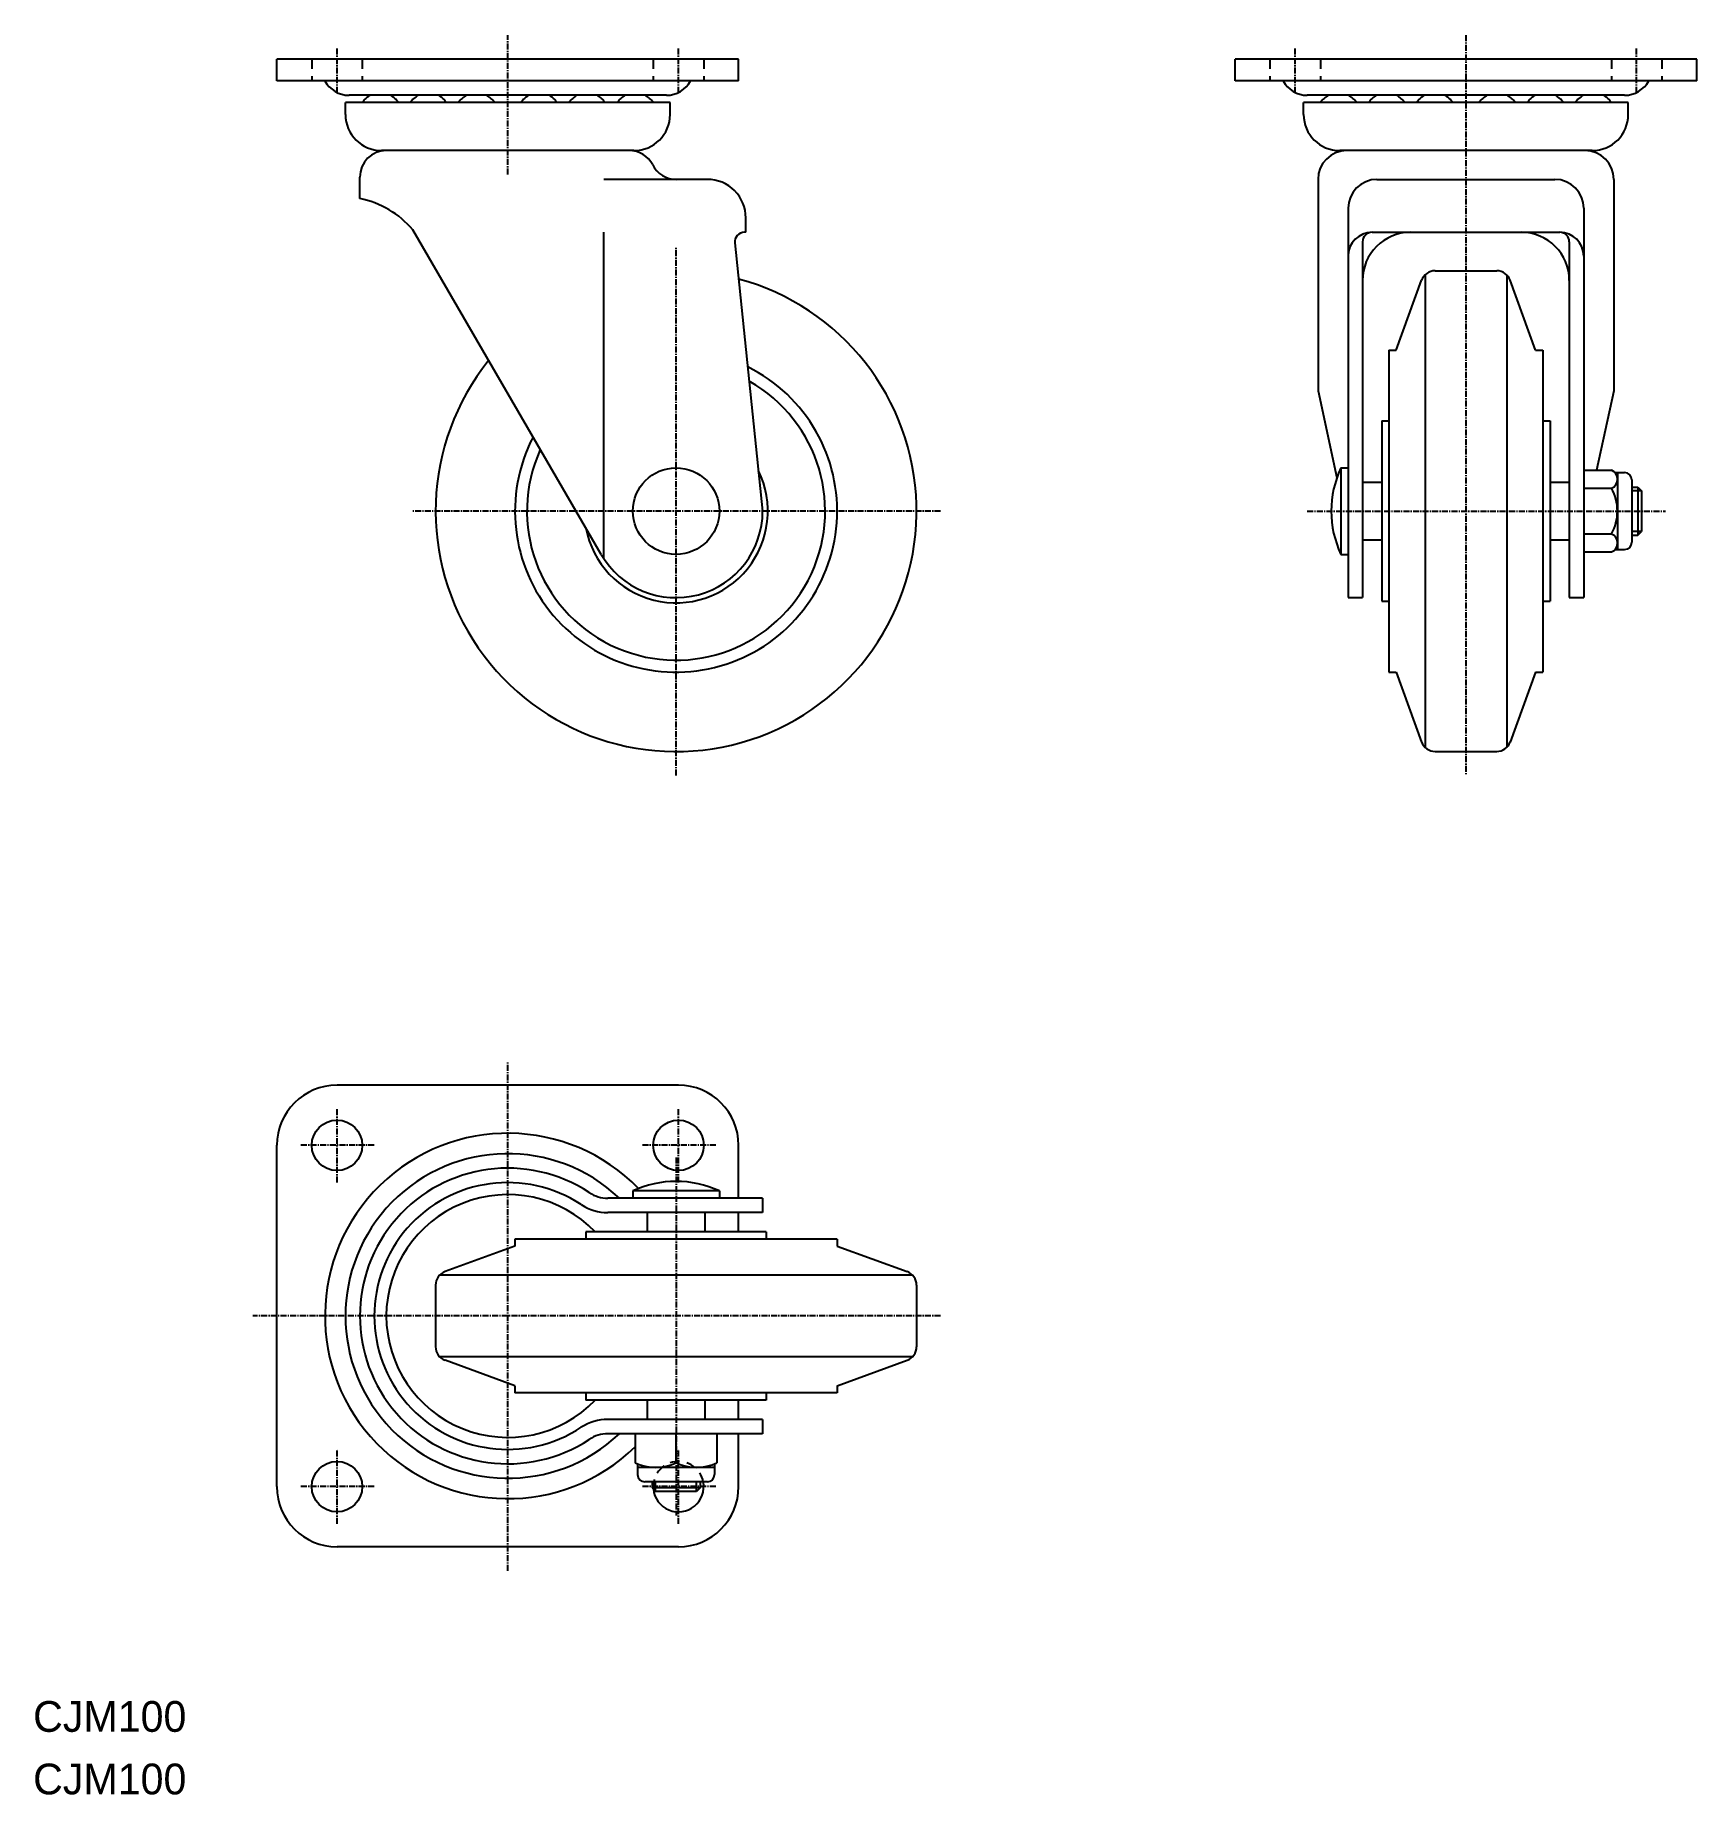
# Model space of a CAD drawing. Extents: x 0 to 346, y 0 to 366.
import ezdxf

# ---------------------------------------------------------------- set-up
doc = ezdxf.new("R2010")
doc.units = 0
doc.linetypes.add('CENTER', pattern=[2, 1.25, -0.25, 0.25, -0.25])
doc.linetypes.add('DASHED', pattern=[3.5, 2, -1.5])
doc.layers.get('0').update_dxf_attribs({"linetype": 'CONTINUOUS'})
doc.layers.add('CENTER', color=1, linetype='CENTER')

msp = doc.modelspace()

# ---------------------------------------------------------------- linework, layer by layer
at = {"color": 7, "linetype": 'CONTINUOUS'}
for p, q in [((146.69, 360.93), (50.69, 360.93)), ((50.69, 356.43), (50.69, 360.93)), ((146.69, 356.43), (146.69, 360.93)), ((345.92, 360.93), (249.92, 360.93)), ((249.92, 356.43), (249.92, 360.93)), ((345.92, 356.43), (345.92, 360.93)), ((146.69, 356.43), (50.69, 356.43)), ((345.92, 356.43), (249.92, 356.43)), ((132.44, 351.93), (64.94, 351.93)), ((64.94, 349.43), (64.94, 351.93)), ((131.69, 353.43), (65.69, 353.43)), ((132.44, 349.43), (132.44, 351.93)), ((331.67, 351.93), (264.17, 351.93)), ((264.17, 349.43), (264.17, 351.93)), ((330.92, 353.43), (264.92, 353.43)), ((331.67, 349.43), (331.67, 351.93)), ((124.94, 341.93), (72.44, 341.93)), ((324.17, 341.93), (271.67, 341.93)), ((67.94, 331.93), (67.94, 336.43)), ((140.38, 335.93), (118.69, 335.93)), ((267.17, 335.93), (267.17, 291.93)), ((279.42, 335.93), (316.42, 335.93)), ((328.67, 335.93), (328.67, 291.93)), ((273.42, 329.93), (273.42, 248.93)), ((322.42, 329.93), (322.42, 248.93)), ((148.19, 324.93), (148.19, 327.98)), ((118.1, 257.93), (78.94, 325.43)), ((118.69, 256.98), (118.69, 324.93)), ((145.92, 322.72), (151.69, 266.93)), ((148.19, 324.93), (147.91, 324.93)), ((276.42, 322.93), (276.42, 248.93)), ((278.42, 324.93), (317.42, 324.93)), ((319.42, 322.93), (319.42, 248.93)), ((283.42, 300.43), (288.71, 314.95)), ((289.42, 316.07), (289.42, 217.79)), ((291.53, 316.93), (304.32, 316.93)), ((306.42, 316.07), (306.42, 217.79)), ((312.42, 300.43), (307.14, 314.95)), ((281.92, 300.43), (281.92, 233.43)), ((281.92, 300.43), (283.42, 300.43)), ((312.42, 300.43), (313.92, 300.43)), ((313.92, 300.43), (313.92, 233.43)), ((267.17, 291.93), (271.09, 273.88)), ((328.67, 291.93), (325.09, 275.43)), ((280.42, 285.68), (280.42, 248.18)), ((280.42, 285.68), (281.92, 285.68)), ((313.92, 285.68), (315.42, 285.68)), ((315.42, 285.68), (315.42, 248.18)), ((271.92, 275.93), (271.92, 257.93)), ((271.92, 275.93), (273.42, 275.93)), ((322.42, 275.43), (328.22, 275.43)), ((328.9, 274.93), (330.92, 274.93)), ((329.42, 274.93), (329.42, 258.93)), ((276.42, 272.93), (280.42, 272.93)), ((315.42, 272.93), (319.42, 272.93)), ((322.42, 271.68), (328.22, 271.68)), ((332.42, 273.43), (332.42, 260.44)), ((332.42, 271.93), (333.67, 271.93)), ((333.67, 271.93), (333.67, 261.93)), ((333.67, 271.93), (334.42, 271.18)), ((334.42, 271.18), (334.42, 262.68)), ((276.42, 260.93), (280.42, 260.93)), ((315.42, 260.93), (319.42, 260.93)), ((322.42, 262.18), (328.22, 262.18)), ((332.42, 261.93), (333.67, 261.93)), ((333.67, 261.93), (334.42, 262.68)), ((271.92, 257.93), (273.42, 257.93)), ((322.42, 258.43), (328.22, 258.43)), ((328.9, 258.93), (330.92, 258.93)), ((273.42, 248.93), (276.42, 248.93)), ((319.42, 248.93), (322.42, 248.93)), ((280.42, 248.18), (281.92, 248.18)), ((313.92, 248.18), (315.42, 248.18)), ((281.92, 233.43), (283.42, 233.43)), ((283.42, 233.43), (288.71, 218.9)), ((312.42, 233.43), (307.14, 218.9)), ((312.42, 233.43), (313.92, 233.43)), ((291.53, 216.93), (304.32, 216.93)), ((134.19, 147.51), (63.19, 147.51)), ((50.69, 64.01), (50.69, 135.01)), ((146.69, 124.01), (146.69, 135.01)), ((142.69, 125.51), (124.69, 125.51)), ((124.69, 125.51), (124.69, 124.01)), ((142.69, 125.51), (142.69, 124.01)), ((151.69, 124.01), (119.5, 124.01)), ((151.69, 121.01), (119.5, 121.01)), ((127.69, 121.01), (127.69, 117.01)), ((139.69, 121.01), (139.69, 117.01)), ((146.69, 117.01), (146.69, 121.01)), ((151.69, 124.01), (151.69, 121.01)), ((100.19, 114.01), (85.67, 108.73)), ((167.19, 115.51), (100.19, 115.51)), ((100.19, 115.51), (100.19, 114.01)), ((152.44, 117.01), (114.94, 117.01)), ((114.94, 117.01), (114.94, 115.51)), ((152.44, 117.01), (152.44, 115.51)), ((167.19, 115.51), (167.19, 114.01)), ((167.19, 114.01), (181.72, 108.73)), ((182.83, 108.01), (84.55, 108.01)), ((83.69, 105.91), (83.69, 93.11)), ((183.69, 105.91), (183.69, 93.11)), ((182.83, 91.01), (84.55, 91.01)), ((100.19, 85.01), (85.67, 90.29)), ((167.19, 85.01), (181.72, 90.29)), ((100.19, 85.01), (100.19, 83.51)), ((167.19, 85.01), (167.19, 83.51)), ((167.19, 83.51), (100.19, 83.51)), ((114.94, 83.51), (114.94, 82.01)), ((152.44, 82.01), (114.94, 82.01)), ((127.69, 82.01), (127.69, 78.01)), ((139.69, 82.01), (139.69, 78.01)), ((146.69, 78.01), (146.69, 82.01)), ((152.44, 83.51), (152.44, 82.01)), ((151.69, 78.01), (119.5, 78.01)), ((151.69, 78.01), (151.69, 75.01)), ((151.69, 75.01), (119.5, 75.01)), ((125.19, 75.01), (125.19, 68.96)), ((133.69, 68.96), (133.69, 75.01)), ((142.19, 75.01), (142.19, 68.96)), ((146.69, 64.01), (146.69, 75.01)), ((125.69, 68.74), (125.69, 66.51)), ((141.69, 68.01), (125.69, 68.01)), ((141.69, 68.74), (141.69, 66.51)), ((146.69, 69.51), (146.69, 69.51)), ((146.69, 66.76), (146.69, 66.76)), ((140.19, 65.01), (127.2, 65.01)), ((128.69, 65.01), (128.69, 63.76)), ((138.69, 63.76), (128.69, 63.76)), ((128.69, 63.76), (129.44, 63.01)), ((137.94, 63.01), (129.44, 63.01)), ((138.69, 63.76), (137.94, 63.01)), ((138.69, 65.01), (138.69, 63.76)), ((134.19, 51.51), (63.19, 51.51))]:
    msp.add_line(p, q, dxfattribs=at)
at = {"color": 3, "linetype": 'DASHED'}
for p, q in [((57.94, 360.93), (57.94, 356.43)), ((68.44, 360.93), (68.44, 356.43)), ((128.94, 360.93), (128.94, 356.43)), ((139.44, 360.93), (139.44, 356.43)), ((257.17, 360.93), (257.17, 356.43)), ((267.67, 360.93), (267.67, 356.43)), ((328.17, 360.93), (328.17, 356.43)), ((338.67, 360.93), (338.67, 356.43))]:
    msp.add_line(p, q, dxfattribs=at)
at = {"color": 3, "linetype": 'CONTINUOUS'}
for p, q in [((334.42, 271.18), (332.42, 271.18)), ((334.42, 262.68), (332.42, 262.68)), ((129.44, 63.01), (129.44, 65.01)), ((137.94, 63.01), (137.94, 65.01))]:
    msp.add_line(p, q, dxfattribs=at)
at = {"color": 7, "linetype": 'CONTINUOUS'}
for centre, radius in [((133.69, 266.93), 9), ((63.19, 135.01), 5.25), ((134.19, 135.01), 5.25), ((63.19, 64.01), 5.25)]:
    msp.add_circle(centre, radius, dxfattribs=at)
for centre, radius, start, end in [((65.69, 359.1), 5.67, 208.0725, 270), ((131.69, 359.1), 5.67, 270, 331.9275), ((264.92, 359.1), 5.67, 208.0725, 270), ((330.92, 359.1), 5.67, 270, 331.9275), ((72.19, 349.43), 4.5, 117.266, 146.251), ((72.19, 349.43), 4.5, 33.749, 62.734), ((82.19, 349.43), 4.5, 117.266, 146.251), ((82.19, 349.43), 4.5, 33.749, 62.734), ((92.19, 349.43), 4.5, 117.266, 146.251), ((92.19, 349.43), 4.5, 33.749, 62.734), ((105.19, 349.43), 4.5, 117.266, 146.251), ((105.19, 349.43), 4.5, 33.749, 62.734), ((115.19, 349.43), 4.5, 117.266, 146.251), ((115.19, 349.43), 4.5, 33.749, 62.734), ((125.19, 349.43), 4.5, 117.266, 146.251), ((125.19, 349.43), 4.5, 33.749, 62.734), ((271.42, 349.43), 4.5, 117.266, 146.251), ((271.42, 349.43), 4.5, 33.749, 62.734), ((281.42, 349.43), 4.5, 117.266, 146.251), ((281.42, 349.43), 4.5, 33.749, 62.734), ((291.42, 349.43), 4.5, 117.266, 146.251), ((291.42, 349.43), 4.5, 33.749, 62.734), ((304.42, 349.43), 4.5, 117.266, 146.251), ((304.42, 349.43), 4.5, 33.749, 62.734), ((314.42, 349.43), 4.5, 117.266, 146.251), ((314.42, 349.43), 4.5, 33.749, 62.734), ((324.42, 349.43), 4.5, 117.266, 146.251), ((324.42, 349.43), 4.5, 33.749, 62.734), ((72.44, 349.43), 7.5, 180, 270), ((124.94, 349.43), 7.5, 270, 360), ((271.67, 349.43), 7.5, 180, 270), ((324.17, 349.43), 7.5, 270, 360), ((73.44, 336.43), 5.5, 90, 180), ((123.94, 336.43), 5.5, 27.0357, 90), ((273.17, 335.93), 6, 90, 180), ((322.67, 335.93), 6, 0, 90), ((133.74, 341.43), 5.5, 207.0357, 270), ((140.22, 327.96), 7.97, 359.8073, 90.1816), ((279.42, 329.93), 6, 90, 180), ((316.42, 329.93), 6, 0, 90), ((64.26, 313.14), 19.15, 39.9316, 78.9099), ((147.91, 322.93), 2, 90, 185.9061), ((278.42, 319.93), 5, 90, 180), ((286.42, 314.93), 10, 90, 180), ((278.42, 322.93), 2, 90, 180), ((309.42, 314.93), 10, 0, 90), ((317.42, 322.93), 2, 0, 90), ((317.42, 319.93), 5, 0, 90), ((133.69, 266.93), 50, 141.2212, 74.9233), ((291.53, 313.93), 3, 90, 160.0169), ((304.32, 313.93), 3, 19.9831, 90), ((133.69, 266.93), 33.5, 152.6219, 63.5988), ((133.69, 266.93), 31, 155.6169, 60.6268), ((133.69, 266.93), 19.08, 190.7231, 26.1498), ((291.17, 266.93), 21.25, 154.9424, 205.0576), ((327.36, 273.55), 2.06, 294.7554, 65.2446), ((330.92, 273.43), 1.5, 0, 90), ((319.42, 266.93), 10, 331.6406, 28.3594), ((133.69, 266.93), 18, 210, 0), ((327.36, 260.3), 2.06, 294.7554, 65.2446), ((330.92, 260.44), 1.5, 270, 0), ((291.53, 219.93), 3, 199.9831, 270), ((304.32, 219.93), 3, 270, 340.0169), ((63.19, 135.01), 12.5, 90, 180), ((134.19, 135.01), 12.5, 0, 90), ((98.69, 99.51), 38, 44.2627, 314.2163), ((98.69, 99.51), 33.75, 46.5459, 313.4541), ((98.69, 99.51), 30.75, 56.5573, 303.4427), ((98.69, 99.51), 27.75, 56.5573, 303.4427), ((98.69, 99.51), 25.25, 43.8736, 316.1264), ((119.5, 131.01), 7, 236.5573, 270), ((133.69, 106.26), 21.25, 64.9424, 115.0576), ((119.5, 131.01), 10, 236.5573, 270), ((86.69, 105.91), 3, 109.9831, 180), ((180.69, 105.91), 3, 0, 70.0169), ((86.69, 93.11), 3, 180, 250.0169), ((180.69, 93.11), 3, 289.9831, 0), ((119.5, 68.01), 10, 90, 123.4427), ((119.5, 68.01), 7, 90, 123.4427), ((129.44, 78.01), 10, 244.8493, 295.1507), ((127.2, 66.51), 1.5, 180, 270), ((137.94, 78.01), 10, 244.8493, 295.1507), ((140.19, 66.51), 1.5, 270, 0), ((63.19, 64.01), 12.5, 180, 270), ((134.19, 64.01), 5.25, 185.7552, 10.9806), ((134.19, 64.01), 12.5, 270, 0)]:
    msp.add_arc(centre, radius, start, end, dxfattribs=at)
at = {"color": 3, "linetype": 'DASHED'}
msp.add_arc((134.19, 64.01), 5.25, 10.9806, 185.7552, dxfattribs=at)
at = {"layer": 'CENTER', "color": 1, "linetype": 'CENTER'}
for p, q in [((63.19, 353.93), (63.19, 363.43)), ((98.69, 336.93), (98.69, 365.93)), ((134.19, 353.93), (134.19, 363.43)), ((262.42, 353.93), (262.42, 363.43)), ((297.92, 365.93), (297.92, 211.93)), ((333.42, 353.93), (333.42, 363.43)), ((133.69, 211.93), (133.69, 321.93)), ((188.69, 266.93), (78.69, 266.93)), ((264.92, 266.93), (339.42, 266.93)), ((98.69, 46.51), (98.69, 152.51)), ((63.19, 127.26), (63.19, 142.76)), ((134.19, 127.26), (134.19, 142.76)), ((70.94, 135.01), (55.44, 135.01)), ((141.94, 135.01), (126.44, 135.01)), ((133.69, 132.51), (133.69, 58.01)), ((188.69, 99.51), (45.69, 99.51)), ((63.19, 56.26), (63.19, 71.76)), ((134.19, 56.26), (134.19, 71.76)), ((70.94, 64.01), (55.44, 64.01)), ((141.94, 64.01), (126.44, 64.01))]:
    msp.add_line(p, q, dxfattribs=at)

# ---------------------------------------------------------------- texts
for p in [(0, 13.01), (0, 0)]:
    msp.add_text('CJM100', height=6.4).set_placement(p)

doc.saveas('drawing.dxf')
